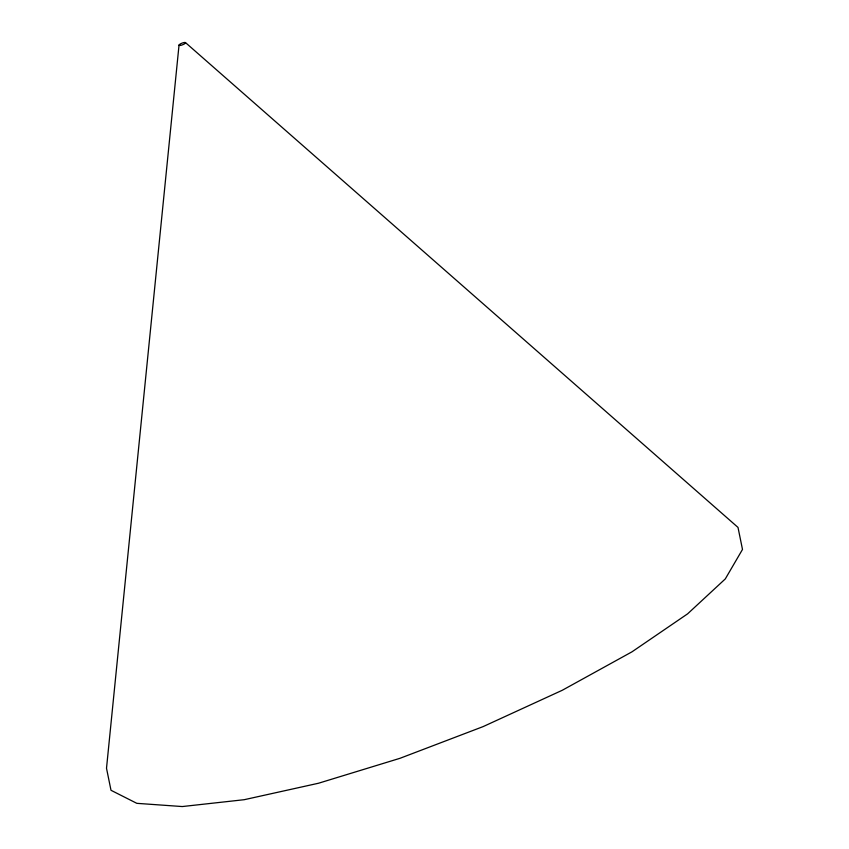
<?xml version="1.0" encoding="UTF-8"?>
<svg xmlns="http://www.w3.org/2000/svg" width="849" height="849" viewBox="0 0 849 849"><rect width="100%" height="100%" fill="white"/><g stroke="black" fill="none" stroke-linecap="round" stroke-linejoin="round"><path stroke-width="1.27" d="M179.033 45.082L106.507 768.26L110.996 790.281L136.838 803.334L182.291 806.55L244.247 799.694L318.492 783.245L399.953 758.316L483.092 726.617L562.24 690.29L631.996 651.82L687.616 613.838L725.301 578.912L742.493 549.441L738.004 527.42L185.507 42.62M180.444 45.411A3.492 0.87 -21.5 0 0 185.549 42.843A3.492 0.87 -21.5 0 0 180.879 43.639A3.492 0.87 -21.5 0 0 180.444 45.411"/></g></svg>
